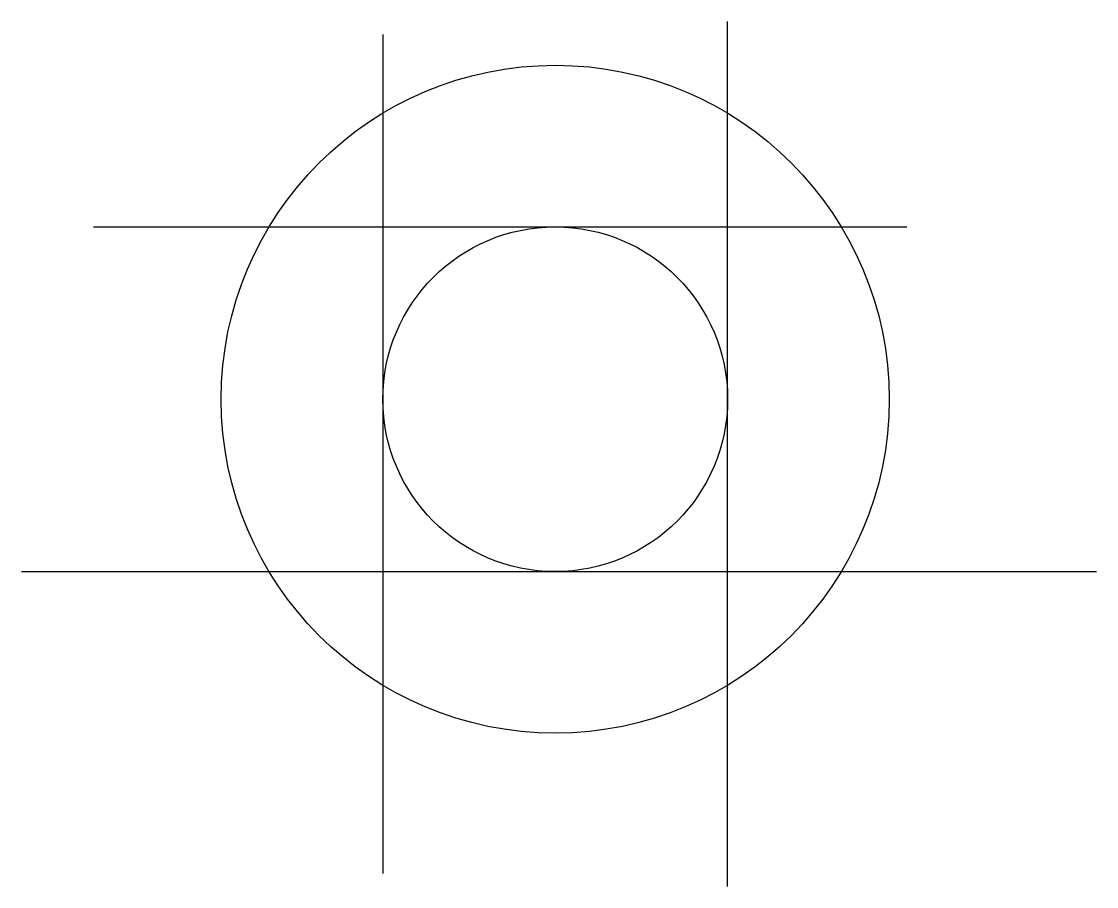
# Model space of a CAD drawing. Header units: millimetres. Extents: x -28.46 to -18.48, y 3.02 to 11.05.
import ezdxf

# ---------------------------------------------------------------- set-up
doc = ezdxf.new("R2010")
doc.units = ezdxf.units.MM
doc.layers.get('0').update_dxf_attribs({"linetype": 'CONTINUOUS'})

msp = doc.modelspace()

# ---------------------------------------------------------------- linework, layer by layer
for p, q in [((-21.9026, 3.0215), (-21.9026, 11.0512)), ((-25.1026, 10.9296), (-25.1026, 3.1432)), ((-27.788, 9.1449), (-20.2397, 9.1449)), ((-28.4554, 5.9449), (-18.4791, 5.9449))]:
    msp.add_line(p, q)
for radius in [3.1, 1.6]:
    msp.add_circle((-23.5026, 7.5449), radius)

doc.saveas('drawing.dxf')
